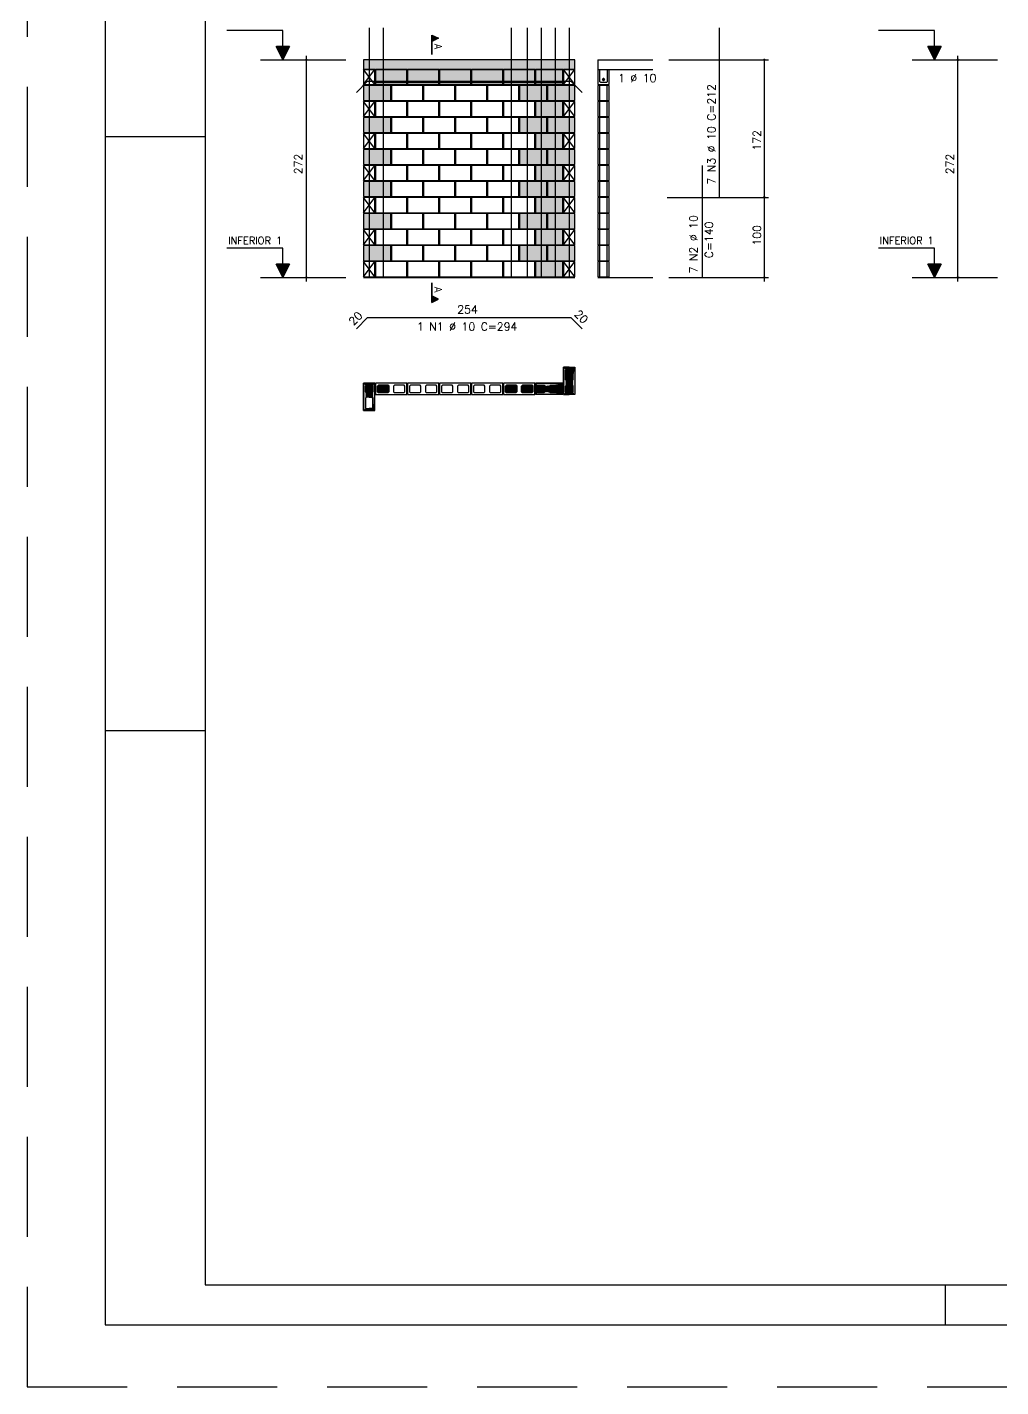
# Model space of a CAD drawing. Extents: x -3 to 120, y -1 to 61.
# Drawn here: x -2.6 to 21.74, y -1.26 to 32.73 of the extents above; entities that cross this region are included whole.
import ezdxf

# ---------------------------------------------------------------- set-up
doc = ezdxf.new("R2010")
doc.units = 0
doc.header["$MEASUREMENT"] = 0
doc.linetypes.add('HIDDEN', pattern=[0.375, 0.25, -0.125])
doc.layers.get('0').update_dxf_attribs({"linetype": 'CONTINUOUS'})
doc.layers.get('Defpoints').update_dxf_attribs({"linetype": 'CONTINUOUS'})
for name, color, linetype in [('ARQ_FOLHA', 7, 'CONTINUOUS'), ('PENA_01', 1, 'CONTINUOUS'), ('PENA_02', 2, 'CONTINUOUS'), ('PENA_03', 3, 'CONTINUOUS'), ('PENA_05', 5, 'CONTINUOUS'), ('PENA_09', 254, 'CONTINUOUS'), ('PENA_11', 252, 'CONTINUOUS'), ('PENA_21', 100, 'CONTINUOUS')]:
    doc.layers.add(name, color=color, linetype=linetype)
doc.styles.get("Standard").update_dxf_attribs({"font": 'ROMANS.SHX'})

# ---------------------------------------------------------------- blocks, each defined once
blk = doc.blocks.new('FOLHA A1+1 - 1102 X 594')
at = {"layer": 'ARQ_FOLHA', "color": 1}
for p, q in [((-1164, 297), (-1189, 297)), ((-1164, 148.5), (-1189, 148.5)), ((-979, 10), (-979, 0))]:
    blk.add_line(p, q, dxfattribs=at)
for points in [[(-1189, 0), (0, 0), (0, 594), (-1189, 594)], [(-1164, 10), (-10, 10), (-10, 584), (-1164, 584)]]:
    blk.add_lwpolyline(points, close=True, dxfattribs=at)
at = {"layer": 'Defpoints', "color": 8, "linetype": 'HIDDEN', "ltscale": 100}
blk.add_lwpolyline([(-1208.5, 609.5), (-1208.5, -15.5), (19.5, -15.5), (19.5, 609.5)], close=True, dxfattribs=at)

msp = doc.modelspace()

# ---------------------------------------------------------------- linework, layer by layer
at = {"layer": 'PENA_01', "linetype": 'Continuous'}
for p, q in [((3.23, 31.912), (5.361, 31.912)), ((19.522, 31.912), (21.653, 31.912)), ((6.109, 31.342), (6.889, 31.342)), ((6.909, 31.342), (7.689, 31.342)), ((7.709, 31.342), (8.489, 31.342)), ((8.509, 31.342), (9.289, 31.342)), ((9.309, 31.342), (10.089, 31.342)), ((10.109, 31.342), (10.789, 31.342)), ((3.23, 26.472), (5.361, 26.472)), ((19.522, 26.472), (21.653, 26.472))]:
    msp.add_line(p, q, dxfattribs=at)
for points in [[(10.859, 23.916), (10.859, 24.156), (10.879, 24.176), (11.019, 24.176), (11.039, 24.156), (11.039, 23.916), (11.019, 23.896), (10.879, 23.896), (10.859, 23.916)], [(5.859, 23.756), (5.859, 23.616), (5.879, 23.596), (6.019, 23.596), (6.039, 23.616), (6.039, 23.756), (6.019, 23.776), (5.879, 23.776), (5.859, 23.756)], [(5.859, 23.456), (5.859, 23.216), (5.879, 23.196), (6.019, 23.196), (6.039, 23.216), (6.039, 23.456), (6.019, 23.476), (5.879, 23.476), (5.859, 23.456)], [(6.439, 23.756), (6.419, 23.776), (6.179, 23.776), (6.159, 23.756), (6.159, 23.616), (6.179, 23.596), (6.419, 23.596), (6.439, 23.616), (6.439, 23.756)], [(6.839, 23.756), (6.819, 23.776), (6.579, 23.776), (6.559, 23.756), (6.559, 23.616), (6.579, 23.596), (6.819, 23.596), (6.839, 23.616), (6.839, 23.756)], [(7.239, 23.756), (7.219, 23.776), (6.979, 23.776), (6.959, 23.756), (6.959, 23.616), (6.979, 23.596), (7.219, 23.596), (7.239, 23.616), (7.239, 23.756)], [(7.639, 23.756), (7.619, 23.776), (7.379, 23.776), (7.359, 23.756), (7.359, 23.616), (7.379, 23.596), (7.619, 23.596), (7.639, 23.616), (7.639, 23.756)], [(8.039, 23.756), (8.019, 23.776), (7.779, 23.776), (7.759, 23.756), (7.759, 23.616), (7.779, 23.596), (8.019, 23.596), (8.039, 23.616), (8.039, 23.756)], [(8.439, 23.756), (8.419, 23.776), (8.179, 23.776), (8.159, 23.756), (8.159, 23.616), (8.179, 23.596), (8.419, 23.596), (8.439, 23.616), (8.439, 23.756)], [(8.839, 23.756), (8.819, 23.776), (8.579, 23.776), (8.559, 23.756), (8.559, 23.616), (8.579, 23.596), (8.819, 23.596), (8.839, 23.616), (8.839, 23.756)], [(9.239, 23.756), (9.219, 23.776), (8.979, 23.776), (8.959, 23.756), (8.959, 23.616), (8.979, 23.596), (9.219, 23.596), (9.239, 23.616), (9.239, 23.756)], [(9.639, 23.756), (9.619, 23.776), (9.379, 23.776), (9.359, 23.756), (9.359, 23.616), (9.379, 23.596), (9.619, 23.596), (9.639, 23.616), (9.639, 23.756)], [(10.039, 23.756), (10.019, 23.776), (9.779, 23.776), (9.759, 23.756), (9.759, 23.616), (9.779, 23.596), (10.019, 23.596), (10.039, 23.616), (10.039, 23.756)], [(10.179, 23.776), (10.319, 23.776), (10.339, 23.756), (10.339, 23.616), (10.319, 23.596), (10.179, 23.596), (10.159, 23.616), (10.159, 23.756), (10.179, 23.776)], [(10.479, 23.776), (10.719, 23.776), (10.739, 23.756), (10.739, 23.616), (10.719, 23.596), (10.479, 23.596), (10.459, 23.616), (10.459, 23.756), (10.479, 23.776)], [(10.859, 23.616), (10.859, 23.756), (10.879, 23.776), (11.019, 23.776), (11.039, 23.756), (11.039, 23.616), (11.019, 23.596), (10.879, 23.596), (10.859, 23.616)]]:
    msp.add_lwpolyline(points, dxfattribs=at)
at = {"layer": 'PENA_02', "linetype": 'Continuous'}
for p, q in [((6.089, 31.672), (5.809, 31.672)), ((5.809, 31.672), (5.809, 31.292)), ((6.089, 31.292), (6.089, 31.672)), ((11.089, 31.672), (10.809, 31.672)), ((10.809, 31.672), (10.809, 31.292)), ((11.089, 31.292), (11.089, 31.672)), ((5.809, 31.292), (6.089, 31.292)), ((10.809, 31.292), (11.089, 31.292)), ((6.089, 30.872), (5.809, 30.872)), ((5.809, 30.872), (5.809, 30.492)), ((6.089, 30.492), (6.089, 30.872)), ((11.089, 30.872), (10.809, 30.872)), ((10.809, 30.872), (10.809, 30.492)), ((11.089, 30.492), (11.089, 30.872)), ((5.809, 30.492), (6.089, 30.492)), ((10.809, 30.492), (11.089, 30.492)), ((6.089, 30.072), (5.809, 30.072)), ((5.809, 30.072), (5.809, 29.692)), ((6.089, 29.692), (6.089, 30.072)), ((11.089, 30.072), (10.809, 30.072)), ((10.809, 30.072), (10.809, 29.692)), ((11.089, 29.692), (11.089, 30.072)), ((5.809, 29.692), (6.089, 29.692)), ((10.809, 29.692), (11.089, 29.692)), ((6.089, 29.272), (5.809, 29.272)), ((5.809, 29.272), (5.809, 28.892)), ((6.089, 28.892), (6.089, 29.272)), ((11.089, 29.272), (10.809, 29.272)), ((10.809, 29.272), (10.809, 28.892)), ((11.089, 28.892), (11.089, 29.272)), ((5.809, 28.892), (6.089, 28.892)), ((10.809, 28.892), (11.089, 28.892)), ((6.089, 28.472), (5.809, 28.472)), ((5.809, 28.472), (5.809, 28.092)), ((6.089, 28.092), (6.089, 28.472)), ((11.089, 28.472), (10.809, 28.472)), ((10.809, 28.472), (10.809, 28.092)), ((11.089, 28.092), (11.089, 28.472)), ((5.809, 28.092), (6.089, 28.092)), ((10.809, 28.092), (11.089, 28.092)), ((6.089, 27.672), (5.809, 27.672)), ((5.809, 27.672), (5.809, 27.292)), ((6.089, 27.292), (6.089, 27.672)), ((11.089, 27.672), (10.809, 27.672)), ((10.809, 27.672), (10.809, 27.292)), ((11.089, 27.292), (11.089, 27.672)), ((5.809, 27.292), (6.089, 27.292)), ((10.809, 27.292), (11.089, 27.292)), ((6.089, 26.872), (5.809, 26.872)), ((5.809, 26.872), (5.809, 26.492)), ((6.089, 26.492), (6.089, 26.872)), ((11.089, 26.872), (10.809, 26.872)), ((10.809, 26.872), (10.809, 26.492)), ((11.089, 26.492), (11.089, 26.872)), ((5.809, 26.492), (6.089, 26.492)), ((5.809, 26.472), (11.089, 26.472)), ((10.809, 26.492), (11.089, 26.492))]:
    msp.add_line(p, q, dxfattribs=at)
for points in [[(5.809, 31.672), (11.089, 31.672), (11.089, 31.912), (5.809, 31.912), (5.809, 31.672)], [(6.109, 31.292), (6.889, 31.292), (6.889, 31.672), (6.109, 31.672), (6.109, 31.292)], [(6.909, 31.292), (7.689, 31.292), (7.689, 31.672), (6.909, 31.672), (6.909, 31.292)], [(7.709, 31.292), (8.489, 31.292), (8.489, 31.672), (7.709, 31.672), (7.709, 31.292)], [(8.509, 31.292), (9.289, 31.292), (9.289, 31.672), (8.509, 31.672), (8.509, 31.292)], [(9.309, 31.292), (10.089, 31.292), (10.089, 31.672), (9.309, 31.672), (9.309, 31.292)], [(10.109, 31.292), (10.789, 31.292), (10.789, 31.672), (10.109, 31.672), (10.109, 31.292)], [(5.809, 30.892), (6.489, 30.892), (6.489, 31.272), (5.809, 31.272), (5.809, 30.892)], [(6.509, 30.892), (7.289, 30.892), (7.289, 31.272), (6.509, 31.272), (6.509, 30.892)], [(7.309, 30.892), (8.089, 30.892), (8.089, 31.272), (7.309, 31.272), (7.309, 30.892)], [(8.109, 30.892), (8.889, 30.892), (8.889, 31.272), (8.109, 31.272), (8.109, 30.892)], [(8.909, 30.892), (9.689, 30.892), (9.689, 31.272), (8.909, 31.272), (8.909, 30.892)], [(9.709, 30.892), (10.389, 30.892), (10.389, 31.272), (9.709, 31.272), (9.709, 30.892)], [(10.409, 30.892), (11.089, 30.892), (11.089, 31.272), (10.409, 31.272), (10.409, 30.892)], [(6.109, 30.492), (6.889, 30.492), (6.889, 30.872), (6.109, 30.872), (6.109, 30.492)], [(6.909, 30.492), (7.689, 30.492), (7.689, 30.872), (6.909, 30.872), (6.909, 30.492)], [(7.709, 30.492), (8.489, 30.492), (8.489, 30.872), (7.709, 30.872), (7.709, 30.492)], [(8.509, 30.492), (9.289, 30.492), (9.289, 30.872), (8.509, 30.872), (8.509, 30.492)], [(9.309, 30.492), (10.089, 30.492), (10.089, 30.872), (9.309, 30.872), (9.309, 30.492)], [(10.109, 30.492), (10.789, 30.492), (10.789, 30.872), (10.109, 30.872), (10.109, 30.492)], [(5.809, 30.092), (6.489, 30.092), (6.489, 30.472), (5.809, 30.472), (5.809, 30.092)], [(6.509, 30.092), (7.289, 30.092), (7.289, 30.472), (6.509, 30.472), (6.509, 30.092)], [(7.309, 30.092), (8.089, 30.092), (8.089, 30.472), (7.309, 30.472), (7.309, 30.092)], [(8.109, 30.092), (8.889, 30.092), (8.889, 30.472), (8.109, 30.472), (8.109, 30.092)], [(8.909, 30.092), (9.689, 30.092), (9.689, 30.472), (8.909, 30.472), (8.909, 30.092)], [(9.709, 30.092), (10.389, 30.092), (10.389, 30.472), (9.709, 30.472), (9.709, 30.092)], [(10.409, 30.092), (11.089, 30.092), (11.089, 30.472), (10.409, 30.472), (10.409, 30.092)], [(6.109, 29.692), (6.889, 29.692), (6.889, 30.072), (6.109, 30.072), (6.109, 29.692)], [(6.909, 29.692), (7.689, 29.692), (7.689, 30.072), (6.909, 30.072), (6.909, 29.692)], [(7.709, 29.692), (8.489, 29.692), (8.489, 30.072), (7.709, 30.072), (7.709, 29.692)], [(8.509, 29.692), (9.289, 29.692), (9.289, 30.072), (8.509, 30.072), (8.509, 29.692)], [(9.309, 29.692), (10.089, 29.692), (10.089, 30.072), (9.309, 30.072), (9.309, 29.692)], [(10.109, 29.692), (10.789, 29.692), (10.789, 30.072), (10.109, 30.072), (10.109, 29.692)], [(5.809, 29.292), (6.489, 29.292), (6.489, 29.672), (5.809, 29.672), (5.809, 29.292)], [(6.509, 29.292), (7.289, 29.292), (7.289, 29.672), (6.509, 29.672), (6.509, 29.292)], [(7.309, 29.292), (8.089, 29.292), (8.089, 29.672), (7.309, 29.672), (7.309, 29.292)], [(8.109, 29.292), (8.889, 29.292), (8.889, 29.672), (8.109, 29.672), (8.109, 29.292)], [(8.909, 29.292), (9.689, 29.292), (9.689, 29.672), (8.909, 29.672), (8.909, 29.292)], [(9.709, 29.292), (10.389, 29.292), (10.389, 29.672), (9.709, 29.672), (9.709, 29.292)], [(10.409, 29.292), (11.089, 29.292), (11.089, 29.672), (10.409, 29.672), (10.409, 29.292)], [(6.109, 28.892), (6.889, 28.892), (6.889, 29.272), (6.109, 29.272), (6.109, 28.892)], [(6.909, 28.892), (7.689, 28.892), (7.689, 29.272), (6.909, 29.272), (6.909, 28.892)], [(7.709, 28.892), (8.489, 28.892), (8.489, 29.272), (7.709, 29.272), (7.709, 28.892)], [(8.509, 28.892), (9.289, 28.892), (9.289, 29.272), (8.509, 29.272), (8.509, 28.892)], [(9.309, 28.892), (10.089, 28.892), (10.089, 29.272), (9.309, 29.272), (9.309, 28.892)], [(10.109, 28.892), (10.789, 28.892), (10.789, 29.272), (10.109, 29.272), (10.109, 28.892)], [(5.809, 28.492), (6.489, 28.492), (6.489, 28.872), (5.809, 28.872), (5.809, 28.492)], [(6.509, 28.492), (7.289, 28.492), (7.289, 28.872), (6.509, 28.872), (6.509, 28.492)], [(7.309, 28.492), (8.089, 28.492), (8.089, 28.872), (7.309, 28.872), (7.309, 28.492)], [(8.109, 28.492), (8.889, 28.492), (8.889, 28.872), (8.109, 28.872), (8.109, 28.492)], [(8.909, 28.492), (9.689, 28.492), (9.689, 28.872), (8.909, 28.872), (8.909, 28.492)], [(9.709, 28.492), (10.389, 28.492), (10.389, 28.872), (9.709, 28.872), (9.709, 28.492)], [(10.409, 28.492), (11.089, 28.492), (11.089, 28.872), (10.409, 28.872), (10.409, 28.492)], [(6.109, 28.092), (6.889, 28.092), (6.889, 28.472), (6.109, 28.472), (6.109, 28.092)], [(6.909, 28.092), (7.689, 28.092), (7.689, 28.472), (6.909, 28.472), (6.909, 28.092)], [(7.709, 28.092), (8.489, 28.092), (8.489, 28.472), (7.709, 28.472), (7.709, 28.092)], [(8.509, 28.092), (9.289, 28.092), (9.289, 28.472), (8.509, 28.472), (8.509, 28.092)], [(9.309, 28.092), (10.089, 28.092), (10.089, 28.472), (9.309, 28.472), (9.309, 28.092)], [(10.109, 28.092), (10.789, 28.092), (10.789, 28.472), (10.109, 28.472), (10.109, 28.092)], [(5.809, 27.692), (6.489, 27.692), (6.489, 28.072), (5.809, 28.072), (5.809, 27.692)], [(6.509, 27.692), (7.289, 27.692), (7.289, 28.072), (6.509, 28.072), (6.509, 27.692)], [(7.309, 27.692), (8.089, 27.692), (8.089, 28.072), (7.309, 28.072), (7.309, 27.692)], [(8.109, 27.692), (8.889, 27.692), (8.889, 28.072), (8.109, 28.072), (8.109, 27.692)], [(8.909, 27.692), (9.689, 27.692), (9.689, 28.072), (8.909, 28.072), (8.909, 27.692)], [(9.709, 27.692), (10.389, 27.692), (10.389, 28.072), (9.709, 28.072), (9.709, 27.692)], [(10.409, 27.692), (11.089, 27.692), (11.089, 28.072), (10.409, 28.072), (10.409, 27.692)], [(6.109, 27.292), (6.889, 27.292), (6.889, 27.672), (6.109, 27.672), (6.109, 27.292)], [(6.909, 27.292), (7.689, 27.292), (7.689, 27.672), (6.909, 27.672), (6.909, 27.292)], [(7.709, 27.292), (8.489, 27.292), (8.489, 27.672), (7.709, 27.672), (7.709, 27.292)], [(8.509, 27.292), (9.289, 27.292), (9.289, 27.672), (8.509, 27.672), (8.509, 27.292)], [(9.309, 27.292), (10.089, 27.292), (10.089, 27.672), (9.309, 27.672), (9.309, 27.292)], [(10.109, 27.292), (10.789, 27.292), (10.789, 27.672), (10.109, 27.672), (10.109, 27.292)], [(5.809, 26.892), (6.489, 26.892), (6.489, 27.272), (5.809, 27.272), (5.809, 26.892)], [(6.509, 26.892), (7.289, 26.892), (7.289, 27.272), (6.509, 27.272), (6.509, 26.892)], [(7.309, 26.892), (8.089, 26.892), (8.089, 27.272), (7.309, 27.272), (7.309, 26.892)], [(8.109, 26.892), (8.889, 26.892), (8.889, 27.272), (8.109, 27.272), (8.109, 26.892)], [(8.909, 26.892), (9.689, 26.892), (9.689, 27.272), (8.909, 27.272), (8.909, 26.892)], [(9.709, 26.892), (10.389, 26.892), (10.389, 27.272), (9.709, 27.272), (9.709, 26.892)], [(10.409, 26.892), (11.089, 26.892), (11.089, 27.272), (10.409, 27.272), (10.409, 26.892)], [(6.109, 26.492), (6.889, 26.492), (6.889, 26.872), (6.109, 26.872), (6.109, 26.492)], [(6.909, 26.492), (7.689, 26.492), (7.689, 26.872), (6.909, 26.872), (6.909, 26.492)], [(7.709, 26.492), (8.489, 26.492), (8.489, 26.872), (7.709, 26.872), (7.709, 26.492)], [(8.509, 26.492), (9.289, 26.492), (9.289, 26.872), (8.509, 26.872), (8.509, 26.492)], [(9.309, 26.492), (10.089, 26.492), (10.089, 26.872), (9.309, 26.872), (9.309, 26.492)], [(10.109, 26.492), (10.789, 26.492), (10.789, 26.872), (10.109, 26.872), (10.109, 26.492)], [(10.809, 23.546), (10.809, 24.226), (11.089, 24.226), (11.089, 23.546), (10.809, 23.546)], [(5.809, 23.826), (5.809, 23.146), (6.089, 23.146), (6.089, 23.826), (5.809, 23.826)], [(6.889, 23.826), (6.109, 23.826), (6.109, 23.546), (6.889, 23.546), (6.889, 23.826)], [(7.689, 23.826), (6.909, 23.826), (6.909, 23.546), (7.689, 23.546), (7.689, 23.826)], [(8.489, 23.826), (7.709, 23.826), (7.709, 23.546), (8.489, 23.546), (8.489, 23.826)], [(9.289, 23.826), (8.509, 23.826), (8.509, 23.546), (9.289, 23.546), (9.289, 23.826)], [(10.089, 23.826), (9.309, 23.826), (9.309, 23.546), (10.089, 23.546), (10.089, 23.826)], [(10.109, 23.826), (10.789, 23.826), (10.789, 23.546), (10.109, 23.546), (10.109, 23.826)]]:
    msp.add_lwpolyline(points, dxfattribs=at)
for centre, radius in [((4.377, 31.912), 0.02), ((4.377, 31.912), 0.01), ((15.827, 31.912), 0.02), ((15.827, 31.912), 0.01), ((20.668, 31.912), 0.02), ((20.668, 31.912), 0.01), ((15.827, 28.472), 0.02), ((15.827, 28.472), 0.01), ((4.377, 26.472), 0.02), ((4.377, 26.472), 0.01), ((15.827, 26.472), 0.02), ((15.827, 26.472), 0.01), ((20.668, 26.472), 0.02), ((20.668, 26.472), 0.01)]:
    msp.add_circle(centre, radius, dxfattribs=at)
at = {"layer": 'PENA_03', "linetype": 'Continuous'}
for p, q in [((3.789, 32.643), (2.389, 32.643)), ((3.789, 32.243), (3.789, 32.643)), ((3.791, 32.243), (3.791, 32.645)), ((20.081, 32.643), (18.681, 32.643)), ((20.081, 32.243), (20.081, 32.643)), ((20.082, 32.243), (20.082, 32.645)), ((7.513, 32.047), (7.513, 32.533)), ((7.513, 32.533), (7.679, 32.45)), ((7.514, 32.532), (7.514, 32.368)), ((7.514, 32.532), (7.678, 32.45)), ((7.678, 32.45), (7.514, 32.368)), ((7.679, 32.45), (7.514, 32.367)), ((7.514, 32.367), (7.514, 32.047)), ((7.526, 32.527), (7.526, 32.374)), ((7.539, 32.52), (7.539, 32.38)), ((7.552, 32.514), (7.552, 32.386)), ((7.564, 32.508), (7.564, 32.393)), ((7.577, 32.501), (7.577, 32.399)), ((7.59, 32.495), (7.59, 32.405)), ((7.603, 32.488), (7.603, 32.412)), ((7.615, 32.482), (7.615, 32.418)), ((7.628, 32.476), (7.628, 32.425)), ((7.641, 32.469), (7.641, 32.431)), ((7.654, 32.463), (7.654, 32.437)), ((7.666, 32.456), (7.666, 32.444)), ((3.79, 31.912), (3.624, 32.243)), ((3.624, 32.243), (3.789, 32.243)), ((3.79, 31.915), (3.626, 32.242)), ((3.954, 32.242), (3.626, 32.242)), ((3.943, 32.218), (3.637, 32.218)), ((3.931, 32.192), (3.65, 32.192)), ((3.918, 32.167), (3.662, 32.167)), ((3.905, 32.141), (3.675, 32.141)), ((3.892, 32.116), (3.688, 32.116)), ((3.879, 32.09), (3.701, 32.09)), ((3.867, 32.065), (3.714, 32.065)), ((3.854, 32.039), (3.726, 32.039)), ((3.841, 32.014), (3.739, 32.014)), ((3.828, 31.988), (3.752, 31.988)), ((3.816, 31.963), (3.765, 31.963)), ((3.956, 32.243), (3.79, 31.912)), ((3.954, 32.242), (3.79, 31.915)), ((3.791, 32.243), (3.956, 32.243)), ((4.377, 26.371), (4.377, 32.012)), ((20.082, 31.912), (19.916, 32.243)), ((19.916, 32.243), (20.081, 32.243)), ((20.082, 31.915), (19.918, 32.242)), ((20.245, 32.242), (19.918, 32.242)), ((20.235, 32.218), (19.929, 32.218)), ((20.222, 32.192), (19.941, 32.192)), ((20.209, 32.167), (19.954, 32.167)), ((20.197, 32.141), (19.967, 32.141)), ((20.184, 32.116), (19.98, 32.116)), ((20.171, 32.09), (19.992, 32.09)), ((20.158, 32.065), (20.005, 32.065)), ((20.146, 32.039), (20.018, 32.039)), ((20.133, 32.014), (20.031, 32.014)), ((20.12, 31.988), (20.043, 31.988)), ((20.107, 31.963), (20.056, 31.963)), ((20.248, 32.243), (20.082, 31.912)), ((20.082, 32.243), (20.248, 32.243)), ((20.245, 32.242), (20.082, 31.915)), ((20.668, 26.371), (20.668, 32.012)), ((3.803, 31.937), (3.777, 31.937)), ((5.809, 31.292), (6.089, 31.672)), ((6.089, 31.292), (5.809, 31.672)), ((10.809, 31.292), (11.089, 31.672)), ((11.089, 31.292), (10.809, 31.672)), ((11.667, 31.912), (11.667, 31.292)), ((11.667, 31.912), (13.038, 31.912)), ((11.667, 31.672), (13.038, 31.672)), ((13.438, 31.912), (15.927, 31.912)), ((15.827, 26.371), (15.827, 31.912)), ((20.095, 31.937), (20.069, 31.937)), ((11.717, 30.892), (11.717, 31.272)), ((11.897, 30.892), (11.897, 31.272)), ((5.809, 30.492), (6.089, 30.872)), ((6.089, 30.492), (5.809, 30.872)), ((10.809, 30.492), (11.089, 30.872)), ((11.089, 30.492), (10.809, 30.872)), ((11.717, 30.492), (11.717, 30.872)), ((11.897, 30.492), (11.897, 30.872)), ((11.717, 30.092), (11.717, 30.472)), ((11.897, 30.092), (11.897, 30.472)), ((5.809, 29.692), (6.089, 30.072)), ((6.089, 29.692), (5.809, 30.072)), ((10.809, 29.692), (11.089, 30.072)), ((11.089, 29.692), (10.809, 30.072)), ((11.717, 29.692), (11.717, 30.072)), ((11.897, 29.692), (11.897, 30.072)), ((11.717, 29.292), (11.717, 29.672)), ((11.897, 29.292), (11.897, 29.672)), ((5.809, 28.892), (6.089, 29.272)), ((6.089, 28.892), (5.809, 29.272)), ((10.809, 28.892), (11.089, 29.272)), ((11.089, 28.892), (10.809, 29.272)), ((11.717, 28.892), (11.717, 29.272)), ((11.897, 28.892), (11.897, 29.272)), ((11.717, 28.492), (11.717, 28.872)), ((11.897, 28.492), (11.897, 28.872)), ((5.809, 28.092), (6.089, 28.472)), ((6.089, 28.092), (5.809, 28.472)), ((10.809, 28.092), (11.089, 28.472)), ((11.089, 28.092), (10.809, 28.472)), ((11.717, 28.092), (11.717, 28.472)), ((11.897, 28.092), (11.897, 28.472)), ((13.396, 28.472), (15.927, 28.472)), ((11.717, 27.692), (11.717, 28.072)), ((11.897, 27.692), (11.897, 28.072)), ((5.809, 27.292), (6.089, 27.672)), ((6.089, 27.292), (5.809, 27.672)), ((10.809, 27.292), (11.089, 27.672)), ((11.089, 27.292), (10.809, 27.672)), ((11.717, 27.292), (11.717, 27.672)), ((11.897, 27.292), (11.897, 27.672)), ((3.789, 27.203), (2.389, 27.203)), ((3.789, 26.803), (3.789, 27.203)), ((3.791, 26.803), (3.791, 27.205)), ((11.717, 26.892), (11.717, 27.272)), ((11.897, 26.892), (11.897, 27.272)), ((20.081, 27.203), (18.681, 27.203)), ((20.081, 26.803), (20.081, 27.203)), ((20.082, 26.803), (20.082, 27.205)), ((5.809, 26.492), (6.089, 26.872)), ((6.089, 26.492), (5.809, 26.872)), ((10.809, 26.492), (11.089, 26.872)), ((11.089, 26.492), (10.809, 26.872)), ((11.717, 26.492), (11.717, 26.872)), ((11.897, 26.492), (11.897, 26.872)), ((3.79, 26.472), (3.624, 26.803)), ((3.624, 26.803), (3.789, 26.803)), ((3.79, 26.475), (3.626, 26.802)), ((3.954, 26.802), (3.626, 26.802)), ((3.943, 26.778), (3.637, 26.778)), ((3.931, 26.752), (3.65, 26.752)), ((3.918, 26.727), (3.662, 26.727)), ((3.905, 26.701), (3.675, 26.701)), ((3.892, 26.676), (3.688, 26.676)), ((3.879, 26.65), (3.701, 26.65)), ((3.867, 26.625), (3.714, 26.625)), ((3.854, 26.599), (3.726, 26.599)), ((3.841, 26.574), (3.739, 26.574)), ((3.828, 26.548), (3.752, 26.548)), ((3.816, 26.523), (3.765, 26.523)), ((3.956, 26.803), (3.79, 26.472)), ((3.954, 26.802), (3.79, 26.475)), ((3.791, 26.803), (3.956, 26.803)), ((20.082, 26.472), (19.916, 26.803)), ((19.916, 26.803), (20.081, 26.803)), ((20.082, 26.475), (19.918, 26.802)), ((20.245, 26.802), (19.918, 26.802)), ((20.235, 26.778), (19.929, 26.778)), ((20.222, 26.752), (19.941, 26.752)), ((20.209, 26.727), (19.954, 26.727)), ((20.197, 26.701), (19.967, 26.701)), ((20.184, 26.676), (19.98, 26.676)), ((20.171, 26.65), (19.992, 26.65)), ((20.158, 26.625), (20.005, 26.625)), ((20.146, 26.599), (20.018, 26.599)), ((20.133, 26.574), (20.031, 26.574)), ((20.12, 26.548), (20.043, 26.548)), ((20.107, 26.523), (20.056, 26.523)), ((20.248, 26.803), (20.082, 26.472)), ((20.082, 26.803), (20.248, 26.803)), ((20.245, 26.802), (20.082, 26.475)), ((3.803, 26.497), (3.777, 26.497)), ((7.513, 26.335), (7.513, 25.848)), ((7.514, 26.014), (7.514, 26.335)), ((11.667, 26.472), (13.038, 26.472)), ((13.438, 26.472), (15.927, 26.472)), ((20.095, 26.497), (20.069, 26.497)), ((7.513, 25.848), (7.679, 25.931)), ((7.679, 25.931), (7.514, 26.014)), ((7.514, 25.849), (7.514, 26.013)), ((7.678, 25.931), (7.514, 26.013)), ((7.514, 25.849), (7.678, 25.931)), ((7.526, 25.855), (7.526, 26.008)), ((7.539, 25.861), (7.539, 26.001)), ((7.552, 25.867), (7.552, 25.995)), ((7.564, 25.874), (7.564, 25.989)), ((7.577, 25.88), (7.577, 25.982)), ((7.59, 25.886), (7.59, 25.976)), ((7.603, 25.893), (7.603, 25.969)), ((7.615, 25.899), (7.615, 25.963)), ((7.628, 25.906), (7.628, 25.957)), ((7.641, 25.912), (7.641, 25.95)), ((7.654, 25.918), (7.654, 25.944)), ((7.666, 25.925), (7.666, 25.937))]:
    msp.add_line(p, q, dxfattribs=at)
for points in [[(11.667, 31.292), (11.947, 31.292), (11.947, 31.672)], [(11.897, 31.672), (11.897, 31.362), (11.877, 31.342), (11.737, 31.342), (11.717, 31.362), (11.717, 31.672)], [(11.667, 30.892), (11.947, 30.892), (11.947, 31.272), (11.667, 31.272), (11.667, 30.892)], [(11.831, 31.423), (11.829, 31.433), (11.823, 31.441), (11.814, 31.446), (11.804, 31.447), (11.794, 31.444), (11.786, 31.437), (11.782, 31.428), (11.782, 31.417), (11.786, 31.408), (11.794, 31.401), (11.804, 31.398), (11.814, 31.399), (11.823, 31.404), (11.829, 31.412), (11.831, 31.423)], [(11.667, 30.492), (11.947, 30.492), (11.947, 30.872), (11.667, 30.872), (11.667, 30.492)], [(11.667, 30.092), (11.947, 30.092), (11.947, 30.472), (11.667, 30.472), (11.667, 30.092)], [(11.667, 29.692), (11.947, 29.692), (11.947, 30.072), (11.667, 30.072), (11.667, 29.692)], [(11.667, 29.292), (11.947, 29.292), (11.947, 29.672), (11.667, 29.672), (11.667, 29.292)], [(11.667, 28.892), (11.947, 28.892), (11.947, 29.272), (11.667, 29.272), (11.667, 28.892)], [(11.667, 28.492), (11.947, 28.492), (11.947, 28.872), (11.667, 28.872), (11.667, 28.492)], [(11.667, 28.092), (11.947, 28.092), (11.947, 28.472), (11.667, 28.472), (11.667, 28.092)], [(11.667, 27.692), (11.947, 27.692), (11.947, 28.072), (11.667, 28.072), (11.667, 27.692)], [(11.667, 27.292), (11.947, 27.292), (11.947, 27.672), (11.667, 27.672), (11.667, 27.292)], [(11.667, 26.892), (11.947, 26.892), (11.947, 27.272), (11.667, 27.272), (11.667, 26.892)], [(11.667, 26.492), (11.947, 26.492), (11.947, 26.872), (11.667, 26.872), (11.667, 26.492)], [(11.019, 24.176), (11.039, 24.156), (11.039, 23.916), (11.019, 23.896), (10.879, 23.896), (10.859, 23.916), (10.859, 24.156), (10.879, 24.176), (11.019, 24.176)], [(6.019, 23.776), (6.039, 23.756), (6.039, 23.616), (6.019, 23.596), (5.879, 23.596), (5.859, 23.616), (5.859, 23.756), (5.879, 23.776), (6.019, 23.776)], [(6.439, 23.616), (6.419, 23.596), (6.179, 23.596), (6.159, 23.616), (6.159, 23.756), (6.179, 23.776), (6.419, 23.776), (6.439, 23.756), (6.439, 23.616)], [(9.639, 23.616), (9.619, 23.596), (9.379, 23.596), (9.359, 23.616), (9.359, 23.756), (9.379, 23.776), (9.619, 23.776), (9.639, 23.756), (9.639, 23.616)], [(10.039, 23.616), (10.019, 23.596), (9.779, 23.596), (9.759, 23.616), (9.759, 23.756), (9.779, 23.776), (10.019, 23.776), (10.039, 23.756), (10.039, 23.616)], [(10.319, 23.776), (10.339, 23.756), (10.339, 23.616), (10.319, 23.596), (10.179, 23.596), (10.159, 23.616), (10.159, 23.756), (10.179, 23.776), (10.319, 23.776)], [(10.739, 23.616), (10.719, 23.596), (10.479, 23.596), (10.459, 23.616), (10.459, 23.756), (10.479, 23.776), (10.719, 23.776), (10.739, 23.756), (10.739, 23.616)], [(11.019, 23.776), (11.039, 23.756), (11.039, 23.616), (11.019, 23.596), (10.879, 23.596), (10.859, 23.616), (10.859, 23.756), (10.879, 23.776), (11.019, 23.776)]]:
    msp.add_lwpolyline(points, dxfattribs=at)
for centre, radius in [((11.806, 31.423), 0.025), ((10.949, 24.036), 0.04), ((5.949, 23.686), 0.04), ((6.299, 23.686), 0.04), ((9.499, 23.686), 0.04), ((9.899, 23.686), 0.04), ((10.249, 23.686), 0.04), ((10.599, 23.686), 0.04), ((10.949, 23.686), 0.04)]:
    msp.add_circle(centre, radius, dxfattribs=at)
for points in [[(11.831, 31.423), (11.786, 31.437), (11.782, 31.428)], [(11.831, 31.423), (11.782, 31.428), (11.782, 31.417)], [(11.831, 31.423), (11.782, 31.417), (11.786, 31.408)], [(11.831, 31.423), (11.794, 31.444), (11.783, 31.431)], [(11.831, 31.423), (11.783, 31.431), (11.783, 31.414)], [(11.831, 31.423), (11.783, 31.414), (11.794, 31.401)], [(11.831, 31.423), (11.794, 31.444), (11.786, 31.437)], [(11.831, 31.423), (11.786, 31.408), (11.794, 31.401)], [(11.831, 31.423), (11.811, 31.447), (11.794, 31.444)], [(11.831, 31.423), (11.804, 31.447), (11.794, 31.444)], [(11.831, 31.423), (11.794, 31.401), (11.811, 31.398)], [(11.831, 31.423), (11.794, 31.401), (11.804, 31.398)], [(11.831, 31.423), (11.814, 31.446), (11.804, 31.447)], [(11.831, 31.423), (11.804, 31.398), (11.814, 31.399)], [(11.831, 31.423), (11.826, 31.439), (11.811, 31.447)], [(11.831, 31.423), (11.811, 31.398), (11.826, 31.406)], [(11.831, 31.423), (11.823, 31.441), (11.814, 31.446)], [(11.831, 31.423), (11.814, 31.399), (11.823, 31.404)], [(11.831, 31.423), (11.829, 31.433), (11.823, 31.441)], [(11.831, 31.423), (11.823, 31.404), (11.829, 31.412)], [(11.831, 31.423), (11.826, 31.406), (11.831, 31.423)], [(11.831, 31.423), (11.829, 31.412), (11.831, 31.423)], [(10.989, 24.036), (10.929, 24.07), (10.911, 24.049)], [(10.989, 24.036), (10.911, 24.049), (10.911, 24.022)], [(10.989, 24.036), (10.911, 24.022), (10.929, 24.001)], [(10.989, 24.036), (10.956, 24.075), (10.929, 24.07)], [(10.989, 24.036), (10.929, 24.001), (10.956, 23.996)], [(10.989, 24.036), (10.979, 24.061), (10.956, 24.075)], [(10.989, 24.036), (10.956, 23.996), (10.979, 24.01)], [(10.989, 24.036), (10.979, 24.01), (10.989, 24.036)], [(5.989, 23.686), (5.929, 23.72), (5.911, 23.699)], [(5.989, 23.686), (5.911, 23.699), (5.911, 23.672)], [(5.989, 23.686), (5.911, 23.672), (5.929, 23.651)], [(5.989, 23.686), (5.956, 23.725), (5.929, 23.72)], [(5.989, 23.686), (5.929, 23.651), (5.956, 23.646)], [(5.989, 23.686), (5.979, 23.711), (5.956, 23.725)], [(5.989, 23.686), (5.956, 23.646), (5.979, 23.66)], [(5.989, 23.686), (5.979, 23.66), (5.989, 23.686)], [(6.339, 23.686), (6.279, 23.72), (6.261, 23.699)], [(6.339, 23.686), (6.261, 23.699), (6.261, 23.672)], [(6.339, 23.686), (6.261, 23.672), (6.279, 23.651)], [(6.339, 23.686), (6.306, 23.725), (6.279, 23.72)], [(6.339, 23.686), (6.279, 23.651), (6.306, 23.646)], [(6.339, 23.686), (6.329, 23.711), (6.306, 23.725)], [(6.339, 23.686), (6.306, 23.646), (6.329, 23.66)], [(6.339, 23.686), (6.329, 23.66), (6.339, 23.686)], [(9.539, 23.686), (9.479, 23.72), (9.461, 23.699)], [(9.539, 23.686), (9.461, 23.699), (9.461, 23.672)], [(9.539, 23.686), (9.461, 23.672), (9.479, 23.651)], [(9.539, 23.686), (9.506, 23.725), (9.479, 23.72)], [(9.539, 23.686), (9.479, 23.651), (9.506, 23.646)], [(9.539, 23.686), (9.529, 23.711), (9.506, 23.725)], [(9.539, 23.686), (9.506, 23.646), (9.529, 23.66)], [(9.539, 23.686), (9.529, 23.66), (9.539, 23.686)], [(9.939, 23.686), (9.879, 23.72), (9.861, 23.699)], [(9.939, 23.686), (9.861, 23.699), (9.861, 23.672)], [(9.939, 23.686), (9.861, 23.672), (9.879, 23.651)], [(9.939, 23.686), (9.906, 23.725), (9.879, 23.72)], [(9.939, 23.686), (9.879, 23.651), (9.906, 23.646)], [(9.939, 23.686), (9.929, 23.711), (9.906, 23.725)], [(9.939, 23.686), (9.906, 23.646), (9.929, 23.66)], [(9.939, 23.686), (9.929, 23.66), (9.939, 23.686)], [(10.289, 23.686), (10.229, 23.72), (10.211, 23.699)], [(10.289, 23.686), (10.211, 23.699), (10.211, 23.672)], [(10.289, 23.686), (10.211, 23.672), (10.229, 23.651)], [(10.289, 23.686), (10.256, 23.725), (10.229, 23.72)], [(10.289, 23.686), (10.229, 23.651), (10.256, 23.646)], [(10.289, 23.686), (10.279, 23.711), (10.256, 23.725)], [(10.289, 23.686), (10.256, 23.646), (10.279, 23.66)], [(10.289, 23.686), (10.279, 23.66), (10.289, 23.686)], [(10.639, 23.686), (10.579, 23.72), (10.561, 23.699)], [(10.639, 23.686), (10.561, 23.699), (10.561, 23.672)], [(10.639, 23.686), (10.561, 23.672), (10.579, 23.651)], [(10.639, 23.686), (10.606, 23.725), (10.579, 23.72)], [(10.639, 23.686), (10.579, 23.651), (10.606, 23.646)], [(10.639, 23.686), (10.629, 23.711), (10.606, 23.725)], [(10.639, 23.686), (10.606, 23.646), (10.629, 23.66)], [(10.639, 23.686), (10.629, 23.66), (10.639, 23.686)], [(10.989, 23.686), (10.929, 23.72), (10.911, 23.699)], [(10.989, 23.686), (10.911, 23.699), (10.911, 23.672)], [(10.989, 23.686), (10.911, 23.672), (10.929, 23.651)], [(10.989, 23.686), (10.956, 23.725), (10.929, 23.72)], [(10.989, 23.686), (10.929, 23.651), (10.956, 23.646)], [(10.989, 23.686), (10.979, 23.711), (10.956, 23.725)], [(10.989, 23.686), (10.956, 23.646), (10.979, 23.66)], [(10.989, 23.686), (10.979, 23.66), (10.989, 23.686)]]:
    msp.add_solid(points, dxfattribs=at)
at = {"layer": 'PENA_05', "linetype": 'Continuous'}
for p, q in [((14.703, 28.472), (14.703, 32.712)), ((5.626, 31.099), (5.909, 31.382)), ((5.909, 31.382), (10.989, 31.382)), ((10.989, 31.382), (11.272, 31.099)), ((14.277, 26.472), (14.277, 29.272)), ((5.626, 25.188), (5.909, 25.471)), ((5.909, 25.471), (10.989, 25.471)), ((10.989, 25.471), (11.272, 25.188))]:
    msp.add_line(p, q, dxfattribs=at)
for points in [[(5.949, 32.712), (5.949, 26.472)], [(6.299, 32.712), (6.299, 26.472)], [(9.499, 32.712), (9.499, 26.472)], [(9.899, 32.712), (9.899, 26.472)], [(10.249, 32.712), (10.249, 26.472)], [(10.599, 32.712), (10.599, 26.472)], [(10.949, 32.712), (10.949, 26.472)]]:
    msp.add_lwpolyline(points, dxfattribs=at)
at = {"layer": 'PENA_09', "linetype": 'Continuous'}
for points in [[(6.109, 31.342), (6.889, 31.342), (6.889, 31.672), (6.109, 31.672), (6.109, 31.342)], [(6.909, 31.342), (7.689, 31.342), (7.689, 31.672), (6.909, 31.672), (6.909, 31.342)], [(7.709, 31.342), (8.489, 31.342), (8.489, 31.672), (7.709, 31.672), (7.709, 31.342)], [(8.509, 31.342), (9.289, 31.342), (9.289, 31.672), (8.509, 31.672), (8.509, 31.342)], [(9.309, 31.342), (10.089, 31.342), (10.089, 31.672), (9.309, 31.672), (9.309, 31.342)], [(10.109, 31.342), (10.789, 31.342), (10.789, 31.672), (10.109, 31.672), (10.109, 31.342)]]:
    msp.add_lwpolyline(points, dxfattribs=at)
for points in [[(6.109, 31.342), (6.889, 31.342), (6.889, 31.672)], [(6.109, 31.342), (6.889, 31.672), (6.109, 31.672)], [(6.109, 31.342), (6.109, 31.672), (6.109, 31.342)], [(6.909, 31.342), (7.689, 31.342), (7.689, 31.672)], [(6.909, 31.342), (7.689, 31.672), (6.909, 31.672)], [(6.909, 31.342), (6.909, 31.672), (6.909, 31.342)], [(7.709, 31.342), (8.489, 31.342), (8.489, 31.672)], [(7.709, 31.342), (8.489, 31.672), (7.709, 31.672)], [(7.709, 31.342), (7.709, 31.672), (7.709, 31.342)], [(8.509, 31.342), (9.289, 31.342), (9.289, 31.672)], [(8.509, 31.342), (9.289, 31.672), (8.509, 31.672)], [(8.509, 31.342), (8.509, 31.672), (8.509, 31.342)], [(9.309, 31.342), (10.089, 31.342), (10.089, 31.672)], [(9.309, 31.342), (10.089, 31.672), (9.309, 31.672)], [(9.309, 31.342), (9.309, 31.672), (9.309, 31.342)], [(10.109, 31.342), (10.789, 31.342), (10.789, 31.672)], [(10.109, 31.342), (10.789, 31.672), (10.109, 31.672)], [(10.109, 31.342), (10.109, 31.672), (10.109, 31.342)]]:
    msp.add_solid(points, dxfattribs=at)
at = {"layer": 'PENA_11', "linetype": 'Continuous'}
for points in [[(5.809, 31.672), (11.089, 31.672), (11.089, 31.912)], [(5.809, 31.672), (11.089, 31.912), (5.809, 31.912)], [(5.809, 31.672), (5.809, 31.912), (5.809, 31.672)], [(11.019, 24.176), (10.879, 23.896), (10.859, 23.916)], [(11.019, 24.176), (10.859, 23.916), (10.859, 24.156)], [(11.019, 24.176), (10.859, 24.156), (10.879, 24.176)], [(11.019, 24.176), (11.019, 23.896), (10.879, 23.896)], [(11.019, 24.176), (10.879, 24.176), (11.019, 24.176)], [(11.019, 24.176), (11.039, 24.156), (11.039, 23.916)], [(11.019, 24.176), (11.039, 23.916), (11.019, 23.896)], [(6.019, 23.776), (5.879, 23.596), (5.859, 23.616)], [(6.019, 23.776), (5.859, 23.616), (5.859, 23.756)], [(6.019, 23.776), (5.859, 23.756), (5.879, 23.776)], [(6.019, 23.776), (6.019, 23.596), (5.879, 23.596)], [(6.019, 23.776), (5.879, 23.776), (6.019, 23.776)], [(6.019, 23.776), (6.039, 23.756), (6.039, 23.616)], [(6.019, 23.776), (6.039, 23.616), (6.019, 23.596)], [(6.439, 23.616), (6.159, 23.756), (6.179, 23.776)], [(6.439, 23.616), (6.159, 23.616), (6.159, 23.756)], [(6.439, 23.616), (6.179, 23.596), (6.159, 23.616)], [(6.439, 23.616), (6.179, 23.776), (6.419, 23.776)], [(6.439, 23.616), (6.419, 23.596), (6.179, 23.596)], [(6.439, 23.616), (6.419, 23.776), (6.439, 23.756)], [(6.439, 23.616), (6.439, 23.756), (6.439, 23.616)], [(9.639, 23.616), (9.359, 23.756), (9.379, 23.776)], [(9.639, 23.616), (9.359, 23.616), (9.359, 23.756)], [(9.639, 23.616), (9.379, 23.596), (9.359, 23.616)], [(9.639, 23.616), (9.379, 23.776), (9.619, 23.776)], [(9.639, 23.616), (9.619, 23.596), (9.379, 23.596)], [(9.639, 23.616), (9.619, 23.776), (9.639, 23.756)], [(9.639, 23.616), (9.639, 23.756), (9.639, 23.616)], [(10.039, 23.616), (9.759, 23.756), (9.779, 23.776)], [(10.039, 23.616), (9.759, 23.616), (9.759, 23.756)], [(10.039, 23.616), (9.779, 23.596), (9.759, 23.616)], [(10.039, 23.616), (9.779, 23.776), (10.019, 23.776)], [(10.039, 23.616), (10.019, 23.596), (9.779, 23.596)], [(10.039, 23.616), (10.019, 23.776), (10.039, 23.756)], [(10.039, 23.616), (10.039, 23.756), (10.039, 23.616)], [(10.319, 23.776), (10.179, 23.596), (10.159, 23.616)], [(10.319, 23.776), (10.159, 23.616), (10.159, 23.756)], [(10.319, 23.776), (10.159, 23.756), (10.179, 23.776)], [(10.319, 23.776), (10.319, 23.596), (10.179, 23.596)], [(10.319, 23.776), (10.179, 23.776), (10.319, 23.776)], [(10.319, 23.776), (10.339, 23.756), (10.339, 23.616)], [(10.319, 23.776), (10.339, 23.616), (10.319, 23.596)], [(10.739, 23.616), (10.459, 23.756), (10.479, 23.776)], [(10.739, 23.616), (10.459, 23.616), (10.459, 23.756)], [(10.739, 23.616), (10.479, 23.596), (10.459, 23.616)], [(10.739, 23.616), (10.479, 23.776), (10.719, 23.776)], [(10.739, 23.616), (10.719, 23.596), (10.479, 23.596)], [(10.739, 23.616), (10.719, 23.776), (10.739, 23.756)], [(10.739, 23.616), (10.739, 23.756), (10.739, 23.616)], [(11.019, 23.776), (10.879, 23.596), (10.859, 23.616)], [(11.019, 23.776), (10.859, 23.616), (10.859, 23.756)], [(11.019, 23.776), (10.859, 23.756), (10.879, 23.776)], [(11.019, 23.776), (11.019, 23.596), (10.879, 23.596)], [(11.019, 23.776), (10.879, 23.776), (11.019, 23.776)], [(11.019, 23.776), (11.039, 23.756), (11.039, 23.616)], [(11.019, 23.776), (11.039, 23.616), (11.019, 23.596)]]:
    msp.add_solid(points, dxfattribs=at)
at = {"layer": 'PENA_21', "linetype": 'Continuous'}
for points in [[(5.809, 30.892), (6.489, 30.892), (6.489, 31.272), (5.809, 31.272), (5.809, 30.892)], [(9.709, 30.892), (10.389, 30.892), (10.389, 31.272), (9.709, 31.272), (9.709, 30.892)], [(10.109, 31.292), (10.789, 31.292), (10.789, 31.342), (10.109, 31.342), (10.109, 31.292)], [(10.409, 30.892), (11.089, 30.892), (11.089, 31.272), (10.409, 31.272), (10.409, 30.892)], [(10.109, 30.492), (10.789, 30.492), (10.789, 30.872), (10.109, 30.872), (10.109, 30.492)], [(5.809, 30.092), (6.489, 30.092), (6.489, 30.472), (5.809, 30.472), (5.809, 30.092)], [(9.709, 30.092), (10.389, 30.092), (10.389, 30.472), (9.709, 30.472), (9.709, 30.092)], [(10.409, 30.092), (11.089, 30.092), (11.089, 30.472), (10.409, 30.472), (10.409, 30.092)], [(10.109, 29.692), (10.789, 29.692), (10.789, 30.072), (10.109, 30.072), (10.109, 29.692)], [(5.809, 29.292), (6.489, 29.292), (6.489, 29.672), (5.809, 29.672), (5.809, 29.292)], [(9.709, 29.292), (10.389, 29.292), (10.389, 29.672), (9.709, 29.672), (9.709, 29.292)], [(10.409, 29.292), (11.089, 29.292), (11.089, 29.672), (10.409, 29.672), (10.409, 29.292)], [(10.109, 28.892), (10.789, 28.892), (10.789, 29.272), (10.109, 29.272), (10.109, 28.892)], [(5.809, 28.492), (6.489, 28.492), (6.489, 28.872), (5.809, 28.872), (5.809, 28.492)], [(9.709, 28.492), (10.389, 28.492), (10.389, 28.872), (9.709, 28.872), (9.709, 28.492)], [(10.409, 28.492), (11.089, 28.492), (11.089, 28.872), (10.409, 28.872), (10.409, 28.492)], [(10.109, 28.092), (10.789, 28.092), (10.789, 28.472), (10.109, 28.472), (10.109, 28.092)], [(5.809, 27.692), (6.489, 27.692), (6.489, 28.072), (5.809, 28.072), (5.809, 27.692)], [(9.709, 27.692), (10.389, 27.692), (10.389, 28.072), (9.709, 28.072), (9.709, 27.692)], [(10.409, 27.692), (11.089, 27.692), (11.089, 28.072), (10.409, 28.072), (10.409, 27.692)], [(10.109, 27.292), (10.789, 27.292), (10.789, 27.672), (10.109, 27.672), (10.109, 27.292)], [(5.809, 26.892), (6.489, 26.892), (6.489, 27.272), (5.809, 27.272), (5.809, 26.892)], [(9.709, 26.892), (10.389, 26.892), (10.389, 27.272), (9.709, 27.272), (9.709, 26.892)], [(10.409, 26.892), (11.089, 26.892), (11.089, 27.272), (10.409, 27.272), (10.409, 26.892)], [(10.109, 26.492), (10.789, 26.492), (10.789, 26.872), (10.109, 26.872), (10.109, 26.492)], [(10.949, 23.546), (10.949, 23.596), (10.879, 23.596), (10.859, 23.616), (10.859, 23.756), (10.879, 23.776), (10.949, 23.776), (10.949, 23.896), (10.879, 23.896), (10.859, 23.916), (10.859, 24.156), (10.879, 24.176), (10.949, 24.176), (10.949, 24.226), (10.809, 24.226), (10.809, 23.546), (10.949, 23.546)], [(10.949, 23.546), (10.949, 23.596), (11.019, 23.596), (11.039, 23.616), (11.039, 23.756), (11.019, 23.776), (10.949, 23.776), (10.949, 23.896), (11.019, 23.896), (11.039, 23.916), (11.039, 24.156), (11.019, 24.176), (10.949, 24.176), (10.949, 24.226), (11.089, 24.226), (11.089, 23.546), (10.949, 23.546)], [(5.949, 23.826), (5.949, 23.776), (5.879, 23.776), (5.859, 23.756), (5.859, 23.616), (5.879, 23.596), (5.949, 23.596), (5.949, 23.476), (5.879, 23.476), (5.859, 23.456), (5.859, 23.216), (5.879, 23.196), (5.949, 23.196), (5.949, 23.146), (5.809, 23.146), (5.809, 23.826), (5.949, 23.826)], [(5.949, 23.826), (5.949, 23.776), (6.019, 23.776), (6.039, 23.756), (6.039, 23.616), (6.019, 23.596), (5.949, 23.596), (5.949, 23.476), (6.019, 23.476), (6.039, 23.456), (6.039, 23.216), (6.019, 23.196), (5.949, 23.196), (5.949, 23.146), (6.089, 23.146), (6.089, 23.826), (5.949, 23.826)], [(10.109, 23.686), (10.159, 23.686), (10.159, 23.756), (10.179, 23.776), (10.319, 23.776), (10.339, 23.756), (10.339, 23.686), (10.459, 23.686), (10.459, 23.756), (10.479, 23.776), (10.719, 23.776), (10.739, 23.756), (10.739, 23.686), (10.789, 23.686), (10.789, 23.826), (10.109, 23.826), (10.109, 23.686)], [(10.109, 23.686), (10.159, 23.686), (10.159, 23.616), (10.179, 23.596), (10.319, 23.596), (10.339, 23.616), (10.339, 23.686), (10.459, 23.686), (10.459, 23.616), (10.479, 23.596), (10.719, 23.596), (10.739, 23.616), (10.739, 23.686), (10.789, 23.686), (10.789, 23.546), (10.109, 23.546), (10.109, 23.686)]]:
    msp.add_lwpolyline(points, dxfattribs=at)
for points in [[(5.809, 30.892), (6.489, 30.892), (6.489, 31.272)], [(5.809, 30.892), (6.489, 31.272), (5.809, 31.272)], [(5.809, 30.892), (5.809, 31.272), (5.809, 30.892)], [(9.709, 30.892), (10.389, 30.892), (10.389, 31.272)], [(9.709, 30.892), (10.389, 31.272), (9.709, 31.272)], [(9.709, 30.892), (9.709, 31.272), (9.709, 30.892)], [(10.109, 31.292), (10.789, 31.292), (10.789, 31.342)], [(10.109, 31.292), (10.789, 31.342), (10.109, 31.342)], [(10.109, 31.292), (10.109, 31.342), (10.109, 31.292)], [(10.409, 30.892), (11.089, 30.892), (11.089, 31.272)], [(10.409, 30.892), (11.089, 31.272), (10.409, 31.272)], [(10.409, 30.892), (10.409, 31.272), (10.409, 30.892)], [(10.109, 30.492), (10.789, 30.492), (10.789, 30.872)], [(10.109, 30.492), (10.789, 30.872), (10.109, 30.872)], [(10.109, 30.492), (10.109, 30.872), (10.109, 30.492)], [(5.809, 30.092), (6.489, 30.092), (6.489, 30.472)], [(5.809, 30.092), (6.489, 30.472), (5.809, 30.472)], [(5.809, 30.092), (5.809, 30.472), (5.809, 30.092)], [(9.709, 30.092), (10.389, 30.092), (10.389, 30.472)], [(9.709, 30.092), (10.389, 30.472), (9.709, 30.472)], [(9.709, 30.092), (9.709, 30.472), (9.709, 30.092)], [(10.409, 30.092), (11.089, 30.092), (11.089, 30.472)], [(10.409, 30.092), (11.089, 30.472), (10.409, 30.472)], [(10.409, 30.092), (10.409, 30.472), (10.409, 30.092)], [(10.109, 29.692), (10.789, 29.692), (10.789, 30.072)], [(10.109, 29.692), (10.789, 30.072), (10.109, 30.072)], [(10.109, 29.692), (10.109, 30.072), (10.109, 29.692)], [(5.809, 29.292), (6.489, 29.292), (6.489, 29.672)], [(5.809, 29.292), (6.489, 29.672), (5.809, 29.672)], [(5.809, 29.292), (5.809, 29.672), (5.809, 29.292)], [(9.709, 29.292), (10.389, 29.292), (10.389, 29.672)], [(9.709, 29.292), (10.389, 29.672), (9.709, 29.672)], [(9.709, 29.292), (9.709, 29.672), (9.709, 29.292)], [(10.409, 29.292), (11.089, 29.292), (11.089, 29.672)], [(10.409, 29.292), (11.089, 29.672), (10.409, 29.672)], [(10.409, 29.292), (10.409, 29.672), (10.409, 29.292)], [(10.109, 28.892), (10.789, 28.892), (10.789, 29.272)], [(10.109, 28.892), (10.789, 29.272), (10.109, 29.272)], [(10.109, 28.892), (10.109, 29.272), (10.109, 28.892)], [(5.809, 28.492), (6.489, 28.492), (6.489, 28.872)], [(5.809, 28.492), (6.489, 28.872), (5.809, 28.872)], [(5.809, 28.492), (5.809, 28.872), (5.809, 28.492)], [(9.709, 28.492), (10.389, 28.492), (10.389, 28.872)], [(9.709, 28.492), (10.389, 28.872), (9.709, 28.872)], [(9.709, 28.492), (9.709, 28.872), (9.709, 28.492)], [(10.409, 28.492), (11.089, 28.492), (11.089, 28.872)], [(10.409, 28.492), (11.089, 28.872), (10.409, 28.872)], [(10.409, 28.492), (10.409, 28.872), (10.409, 28.492)], [(10.109, 28.092), (10.789, 28.092), (10.789, 28.472)], [(10.109, 28.092), (10.789, 28.472), (10.109, 28.472)], [(10.109, 28.092), (10.109, 28.472), (10.109, 28.092)], [(5.809, 27.692), (6.489, 27.692), (6.489, 28.072)], [(5.809, 27.692), (6.489, 28.072), (5.809, 28.072)], [(5.809, 27.692), (5.809, 28.072), (5.809, 27.692)], [(9.709, 27.692), (10.389, 27.692), (10.389, 28.072)], [(9.709, 27.692), (10.389, 28.072), (9.709, 28.072)], [(9.709, 27.692), (9.709, 28.072), (9.709, 27.692)], [(10.409, 27.692), (11.089, 27.692), (11.089, 28.072)], [(10.409, 27.692), (11.089, 28.072), (10.409, 28.072)], [(10.409, 27.692), (10.409, 28.072), (10.409, 27.692)], [(10.109, 27.292), (10.789, 27.292), (10.789, 27.672)], [(10.109, 27.292), (10.789, 27.672), (10.109, 27.672)], [(10.109, 27.292), (10.109, 27.672), (10.109, 27.292)], [(5.809, 26.892), (6.489, 26.892), (6.489, 27.272)], [(5.809, 26.892), (6.489, 27.272), (5.809, 27.272)], [(5.809, 26.892), (5.809, 27.272), (5.809, 26.892)], [(9.709, 26.892), (10.389, 26.892), (10.389, 27.272)], [(9.709, 26.892), (10.389, 27.272), (9.709, 27.272)], [(9.709, 26.892), (9.709, 27.272), (9.709, 26.892)], [(10.409, 26.892), (11.089, 26.892), (11.089, 27.272)], [(10.409, 26.892), (11.089, 27.272), (10.409, 27.272)], [(10.409, 26.892), (10.409, 27.272), (10.409, 26.892)], [(10.109, 26.492), (10.789, 26.492), (10.789, 26.872)], [(10.109, 26.492), (10.789, 26.872), (10.109, 26.872)], [(10.109, 26.492), (10.109, 26.872), (10.109, 26.492)], [(10.949, 24.226), (10.809, 24.226), (10.879, 24.176)], [(10.879, 24.176), (10.809, 24.226), (10.859, 24.156)], [(10.809, 24.226), (10.859, 23.616), (10.859, 24.156)], [(10.809, 23.546), (10.859, 23.616), (10.809, 24.226)], [(10.859, 24.156), (10.859, 23.616), (10.859, 23.756)], [(10.859, 24.156), (10.859, 23.916), (10.859, 23.756)], [(10.949, 24.176), (10.949, 24.226), (10.879, 24.176)], [(11.019, 24.176), (10.949, 24.176), (11.089, 24.226)], [(10.949, 24.176), (10.949, 24.226), (11.089, 24.226)], [(11.039, 24.156), (11.019, 24.176), (11.089, 24.226)], [(11.039, 23.916), (11.089, 24.226), (11.039, 23.756)], [(11.039, 23.756), (11.089, 24.226), (11.039, 23.616)], [(11.089, 24.226), (11.089, 23.546), (11.039, 23.616)], [(11.039, 23.916), (11.039, 24.156), (11.089, 24.226)], [(5.879, 23.776), (5.859, 23.756), (5.809, 23.826)], [(5.879, 23.776), (5.809, 23.826), (5.949, 23.826)], [(5.809, 23.826), (5.859, 23.756), (5.809, 23.146)], [(5.879, 23.776), (5.949, 23.826), (5.949, 23.776)], [(6.089, 23.826), (5.949, 23.826), (6.019, 23.776)], [(6.019, 23.776), (5.949, 23.826), (5.949, 23.776)], [(6.039, 23.756), (6.089, 23.826), (6.019, 23.776)], [(6.089, 23.146), (6.089, 23.826), (6.039, 23.756)], [(10.789, 23.826), (10.109, 23.826), (10.179, 23.776)], [(10.109, 23.826), (10.109, 23.686), (10.159, 23.686)], [(10.109, 23.826), (10.159, 23.686), (10.159, 23.756)], [(10.109, 23.826), (10.159, 23.756), (10.179, 23.776)], [(10.789, 23.826), (10.179, 23.776), (10.319, 23.776)], [(10.789, 23.826), (10.319, 23.776), (10.339, 23.756)], [(10.789, 23.826), (10.339, 23.756), (10.479, 23.776)], [(10.789, 23.826), (10.479, 23.776), (10.719, 23.776)], [(10.789, 23.826), (10.719, 23.776), (10.739, 23.756)], [(10.789, 23.826), (10.739, 23.756), (10.789, 23.686)], [(10.879, 23.776), (10.859, 23.916), (10.859, 23.756)], [(10.879, 23.776), (10.879, 23.896), (10.859, 23.916)], [(10.949, 23.776), (10.879, 23.896), (10.879, 23.776)], [(10.949, 23.776), (10.949, 23.896), (10.879, 23.896)], [(10.949, 23.776), (11.019, 23.896), (11.019, 23.776)], [(10.949, 23.776), (10.949, 23.896), (11.019, 23.896)], [(11.019, 23.896), (11.039, 23.916), (11.019, 23.776)], [(11.019, 23.776), (11.039, 23.916), (11.039, 23.756)], [(5.809, 23.146), (5.859, 23.756), (5.859, 23.216)], [(5.859, 23.216), (5.859, 23.756), (5.859, 23.616)], [(5.859, 23.216), (5.859, 23.456), (5.859, 23.616)], [(5.879, 23.596), (5.859, 23.456), (5.859, 23.616)], [(5.879, 23.596), (5.879, 23.476), (5.859, 23.456)], [(5.949, 23.596), (5.879, 23.476), (5.879, 23.596)], [(5.949, 23.596), (5.949, 23.476), (5.879, 23.476)], [(5.949, 23.596), (6.019, 23.476), (6.019, 23.596)], [(5.949, 23.596), (5.949, 23.476), (6.019, 23.476)], [(6.019, 23.596), (6.039, 23.456), (6.039, 23.616)], [(6.019, 23.476), (6.039, 23.456), (6.019, 23.596)], [(6.039, 23.616), (6.089, 23.146), (6.039, 23.756)], [(6.039, 23.456), (6.089, 23.146), (6.039, 23.616)], [(6.039, 23.456), (6.039, 23.216), (6.089, 23.146)], [(10.109, 23.546), (10.109, 23.686), (10.159, 23.686)], [(10.109, 23.546), (10.159, 23.686), (10.159, 23.616)], [(10.109, 23.546), (10.159, 23.616), (10.179, 23.596)], [(10.789, 23.546), (10.109, 23.546), (10.179, 23.596)], [(10.789, 23.546), (10.179, 23.596), (10.319, 23.596)], [(10.789, 23.546), (10.319, 23.596), (10.339, 23.616)], [(10.339, 23.756), (10.459, 23.756), (10.479, 23.776)], [(10.339, 23.756), (10.339, 23.686), (10.459, 23.686)], [(10.339, 23.756), (10.459, 23.686), (10.459, 23.756)], [(10.339, 23.616), (10.339, 23.686), (10.459, 23.686)], [(10.339, 23.616), (10.459, 23.686), (10.459, 23.616)], [(10.789, 23.546), (10.339, 23.616), (10.479, 23.596)], [(10.339, 23.616), (10.459, 23.616), (10.479, 23.596)], [(10.789, 23.546), (10.479, 23.596), (10.719, 23.596)], [(10.789, 23.546), (10.719, 23.596), (10.739, 23.616)], [(10.789, 23.686), (10.739, 23.756), (10.739, 23.686)], [(10.789, 23.546), (10.739, 23.616), (10.789, 23.686)], [(10.789, 23.686), (10.739, 23.616), (10.739, 23.686)], [(10.879, 23.596), (10.859, 23.616), (10.809, 23.546)], [(10.879, 23.596), (10.809, 23.546), (10.949, 23.546)], [(10.879, 23.596), (10.949, 23.546), (10.949, 23.596)], [(11.089, 23.546), (10.949, 23.546), (11.019, 23.596)], [(11.019, 23.596), (10.949, 23.546), (10.949, 23.596)], [(11.039, 23.616), (11.089, 23.546), (11.019, 23.596)], [(5.879, 23.196), (5.809, 23.146), (5.859, 23.216)], [(5.949, 23.146), (5.809, 23.146), (5.879, 23.196)], [(5.949, 23.196), (5.949, 23.146), (5.879, 23.196)], [(6.019, 23.196), (5.949, 23.196), (6.089, 23.146)], [(5.949, 23.196), (5.949, 23.146), (6.089, 23.146)], [(6.039, 23.216), (6.019, 23.196), (6.089, 23.146)]]:
    msp.add_solid(points, dxfattribs=at)

# ---------------------------------------------------------------- block references
at = {"xscale": 0.09999999999999938, "yscale": 0.09999999999999938, "zscale": 0.09999999999999938}
msp.add_blockref('FOLHA A1+1 - 1102 X 594', (118.246, 0.291), dxfattribs=at)

# ---------------------------------------------------------------- texts
at = {"layer": 'PENA_03', "linetype": 'Continuous'}
for s, height, rotation, p in [('A', 0.18, 270, (7.58, 32.315)), ('7 N3 %%c 10 C=212', 0.2, 90, (14.603, 28.794)), ('172', 0.2, 90, (15.741, 29.643)), ('272', 0.2, 90, (4.274, 29.053)), ('272', 0.2, 90, (20.566, 29.053)), ('7 N2 %%c 10', 0.2, 90, (14.156, 26.574)), ('C=140', 0.2, 90, (14.543, 26.953)), ('100', 0.2, 90, (15.743, 27.268)), ('A', 0.18, 270, (7.58, 26.238)), ('20', 0.2, 45, (5.555, 25.259)), ('20', 0.2, 315, (11.059, 25.542))]:
    msp.add_text(s, height=height, rotation=rotation, dxfattribs=at).set_placement(p)
for s, height, p in [('1 %%c 10', 0.2, (12.168, 31.355)), ('INFERIOR 1', 0.18, (2.42, 27.305)), ('INFERIOR 1', 0.18, (18.711, 27.305)), ('254', 0.2, (8.149, 25.571)), ('1 N1 %%c 10 C=294', 0.2, (7.14, 25.144))]:
    msp.add_text(s, height=height, dxfattribs=at).set_placement(p)

doc.saveas('drawing.dxf')
